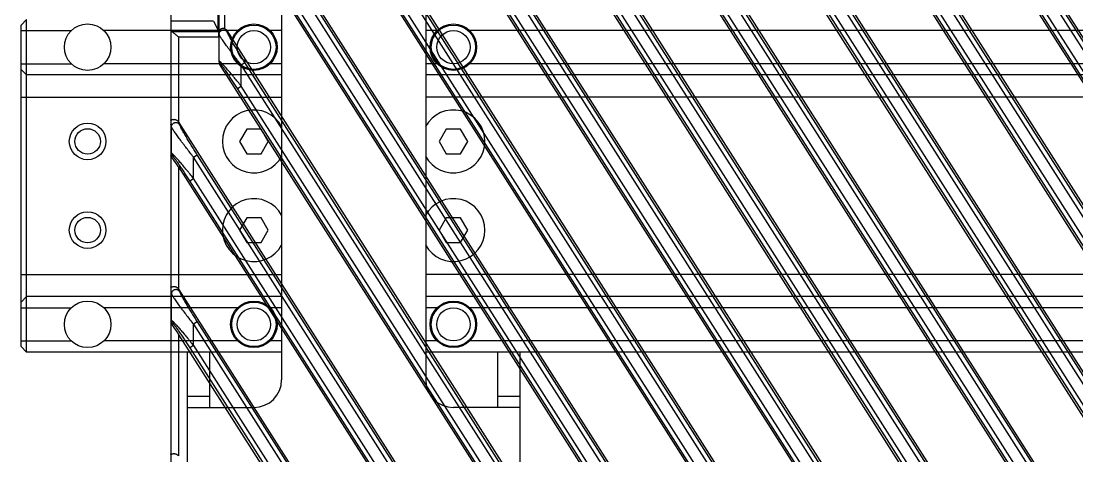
# Model space of a CAD drawing. Header units: millimetres. Extents: x 562 to 17351, y 2396 to 6995.
# Drawn here: x 12125.3 to 12220.6, y 5275.4 to 5314.6 of the extents above; entities that cross this region are included whole.
import ezdxf

# ---------------------------------------------------------------- set-up
doc = ezdxf.new("R2010")
doc.units = ezdxf.units.MM
doc.layers.add('02___PRT_ALL_AXES', color=7, linetype='Continuous')

# ---------------------------------------------------------------- blocks, each defined once
blk = doc.blocks.new('DTGCNV')
at = {"color": 7, "linetype": 'Continuous'}
for p, q in [((12716.618, 5010.197), (12716.618, 4673.197)), ((12858.603, 4673.397), (12721.701, 4888.291)), ((12721.453, 4884.587), (12853.361, 4677.532)), ((12857.049, 4674.749), (12722.979, 4885.195)), ((12857.385, 4674.963), (12723.315, 4885.41)), ((12855.492, 4674.535), (12722.643, 4883.065)), ((12855.828, 4674.749), (12722.979, 4883.279)), ((12846.285, 4677.658), (12721.701, 4873.216)), ((12845.035, 4679.272), (12723.315, 4870.334)), ((12721.453, 4869.511), (12843.757, 4677.532)), ((12844.699, 4679.058), (12722.979, 4870.12)), ((12722.643, 4867.99), (12843.142, 4678.844)), ((12722.979, 4868.204), (12843.478, 4679.058)), ((12717.918, 4859.984), (12834.153, 4677.532)), ((12836.681, 4677.658), (12720.438, 4860.122)), ((12719.178, 4858.354), (12833.538, 4678.844)), ((12719.514, 4858.568), (12833.874, 4679.058)), ((12835.095, 4679.058), (12720.735, 4858.568)), ((12835.431, 4679.272), (12721.071, 4858.782)), ((12827.077, 4677.658), (12717.353, 4849.89)), ((12825.491, 4679.058), (12718.67, 4846.734)), ((12825.827, 4679.272), (12719.006, 4846.948)), ((12717.318, 4845.85), (12824.549, 4677.532)), ((12718.334, 4844.604), (12823.934, 4678.844)), ((12718.67, 4844.818), (12824.27, 4679.058)), ((12817.473, 4677.658), (12717.353, 4834.815)), ((12815.887, 4679.058), (12718.67, 4831.658)), ((12816.223, 4679.272), (12719.006, 4831.873)), ((12717.318, 4830.774), (12814.945, 4677.532)), ((12718.334, 4829.528), (12814.33, 4678.844)), ((12718.67, 4829.742), (12814.666, 4679.058)), ((12810.583, 4673.397), (12717.353, 4819.739)), ((12809.028, 4674.749), (12718.67, 4816.583)), ((12809.364, 4674.963), (12719.006, 4816.797)), ((12717.318, 4815.699), (12807.974, 4673.397)), ((12807.471, 4674.535), (12718.334, 4814.453)), ((12807.807, 4674.749), (12718.67, 4814.667)), ((12720.866, 4807.099), (12720.866, 4767.796)), ((12800.979, 4673.397), (12721.701, 4797.839)), ((12721.453, 4794.134), (12798.37, 4673.397)), ((12799.424, 4674.749), (12722.979, 4794.743)), ((12799.76, 4674.963), (12723.315, 4794.957)), ((12797.867, 4674.535), (12722.643, 4792.613)), ((12798.203, 4674.749), (12722.979, 4792.827)), ((12791.375, 4673.397), (12721.701, 4782.764)), ((12720.953, 4779.882), (12720.953, 4767.622)), ((12790.156, 4674.963), (12723.315, 4779.882)), ((12721.453, 4779.059), (12721.453, 4767.865)), ((12721.453, 4779.059), (12788.766, 4673.397)), ((12789.82, 4674.749), (12722.979, 4779.668)), ((12788.263, 4674.535), (12722.643, 4777.538)), ((12788.599, 4674.749), (12722.979, 4777.752)), ((12720.49, 4768.548), (12716.618, 4768.548)), ((12720.49, 4768.548), (12720.953, 4767.622)), ((12716.656, 4767.622), (12720.953, 4767.622)), ((12720.953, 4767.622), (12720.953, 4767.622)), ((12720.961, 4767.506), (12720.98, 4767.357)), ((12721.716, 4767.571), (12721.701, 4767.688)), ((12781.771, 4673.397), (12721.701, 4767.688)), ((12717.318, 4767.122), (12717.318, 4759.485)), ((12717.318, 4767.122), (12720.965, 4767.122)), ((12720.965, 4767.122), (12720.965, 4764.866)), ((12720.98, 4764.933), (12720.98, 4767.357)), ((12720.98, 4764.933), (12720.965, 4764.866)), ((12721.044, 4764.719), (12721.029, 4764.649)), ((12721.029, 4764.649), (12779.162, 4673.397)), ((12722.979, 4764.592), (12723.315, 4764.806)), ((12722.979, 4762.676), (12722.979, 4764.592)), ((12780.216, 4674.749), (12722.979, 4764.592)), ((12780.552, 4674.963), (12723.315, 4764.806)), ((12722.643, 4762.462), (12722.979, 4762.676)), ((12778.995, 4674.749), (12722.979, 4762.676)), ((12778.659, 4674.535), (12722.643, 4762.462)), ((12716.677, 4759.021), (12716.618, 4759.224)), ((12716.677, 4756.63), (12716.677, 4759.021)), ((12752.356, 4704.494), (12717.353, 4759.438)), ((12717.412, 4759.235), (12717.353, 4759.438)), ((12716.677, 4756.63), (12716.618, 4756.612)), ((12716.631, 4756.384), (12716.74, 4756.415)), ((12718.67, 4756.282), (12719.006, 4756.496)), ((12718.67, 4754.365), (12718.67, 4756.282)), ((12752.048, 4703.888), (12718.67, 4756.282)), ((12752.384, 4704.102), (12719.006, 4756.496)), ((12717.318, 4755.397), (12717.318, 4744.409)), ((12717.318, 4755.397), (12749.379, 4705.071)), ((12718.334, 4754.151), (12718.67, 4754.365)), ((12749.758, 4704.825), (12718.334, 4754.151)), ((12750.094, 4705.039), (12718.67, 4754.365)), ((12716.618, 4744.148), (12716.677, 4743.946)), ((12716.677, 4741.554), (12716.677, 4743.946)), ((12744.66, 4701.5), (12717.353, 4744.362)), ((12717.353, 4744.362), (12717.412, 4744.16)), ((12716.618, 4741.537), (12716.677, 4741.554)), ((12716.631, 4741.308), (12716.74, 4741.34)), ((12719.006, 4741.42), (12718.67, 4741.206)), ((12718.67, 4739.29), (12718.67, 4741.206)), ((12718.67, 4741.206), (12744.43, 4700.77)), ((12719.006, 4741.42), (12744.767, 4700.984)), ((12717.318, 4740.322), (12717.318, 4729.334)), ((12759.954, 4673.397), (12717.318, 4740.322)), ((12718.67, 4739.29), (12718.334, 4739.076)), ((12718.334, 4739.076), (12759.451, 4674.535)), ((12718.67, 4739.29), (12759.787, 4674.749))]:
    blk.add_line(p, q, dxfattribs=at)
for centre, radius, start, end in [((12721.376, 4764.935), 0.396, 180.20796, 212.97411), ((12717.079, 4756.63), 0.402, 180.1282, 212.3718), ((12717.079, 4741.555), 0.402, 180.12821, 212.37179)]:
    blk.add_arc(centre, radius, start, end, dxfattribs=at)
for centre, major_axis, ratio, start_param, end_param in [((12717.318, 4767.633), (0.7, 0), 0.052408, 3.141593, 3.470593), ((12720.952, 4767.122), (0, 0.5), 0.026186, -1.570796, -0.696436), ((12721.366, 4767.467), (-0.052, 0.405), 0.97951, -1.123245, -0.349373), ((12721.366, 4764.867), (0.085, 0.394), 0.992337, -4.49891, -3.92942), ((12717.02, 4759.213), (-0.117, 0.402), 0.954439, -1.274405, -1.134443), ((12717.318, 4755.283), (-0.698, 1.104), 0.046753, -1.496981, -0.118001), ((12717.02, 4744.138), (-0.117, 0.402), 0.954439, -1.274405, -1.134443), ((12717.318, 4740.208), (-0.698, 1.104), 0.046753, -1.496981, -0.118001)]:
    blk.add_ellipse(centre, major_axis=major_axis, ratio=ratio, start_param=start_param, end_param=end_param, dxfattribs=at)
for points, knots in [([(12717.318, 4767.122), (12717.286, 4767.15), (12717.222, 4767.204), (12717.126, 4767.285), (12717.032, 4767.362), (12716.942, 4767.436), (12716.869, 4767.492), (12716.814, 4767.533), (12716.776, 4767.56), (12716.741, 4767.583), (12716.713, 4767.599), (12716.693, 4767.609), (12716.68, 4767.615), (12716.667, 4767.619), (12716.66, 4767.621), (12716.656, 4767.622)], [0, 0, 0, 0, 0.152678, 0.303619, 0.450743, 0.591561, 0.722626, 0.783052, 0.839064, 0.889738, 0.93406, 0.953523, 0.971039, 0.986537, 1, 1, 1, 1]), ([(12720.953, 4767.622), (12720.953, 4767.622), (12720.954, 4767.621), (12720.954, 4767.621), (12720.956, 4767.62), (12720.957, 4767.619), (12720.959, 4767.619), (12720.96, 4767.619)], [0, 0, 0, 0, 0.066209, 0.157985, 0.394508, 0.671959, 1, 1, 1, 1]), ([(12720.957, 4767.622), (12720.957, 4767.621), (12720.957, 4767.621), (12720.958, 4767.619), (12720.959, 4767.617), (12720.959, 4767.616), (12720.959, 4767.615)], [0, 0, 0, 0, 0.167711, 0.388179, 0.668062, 1, 1, 1, 1]), ([(12721.453, 4767.865), (12721.422, 4767.872), (12721.359, 4767.88), (12721.268, 4767.874), (12721.197, 4767.855), (12721.146, 4767.834), (12721.102, 4767.81), (12721.055, 4767.775), (12721.016, 4767.734), (12720.992, 4767.699), (12720.978, 4767.672), (12720.967, 4767.645), (12720.961, 4767.627), (12720.959, 4767.617)], [0, 0, 0, 0, 0.156834, 0.308027, 0.44919, 0.515423, 0.578674, 0.696574, 0.804666, 0.855721, 0.904907, 0.952676, 1, 1, 1, 1]), ([(12720.959, 4767.615), (12720.96, 4767.613), (12720.96, 4767.608), (12720.96, 4767.599), (12720.961, 4767.589), (12720.961, 4767.576), (12720.96, 4767.561), (12720.96, 4767.537), (12720.96, 4767.519), (12720.961, 4767.506)], [0, 0, 0, 0, 0.060347, 0.13986, 0.238437, 0.355663, 0.491062, 0.644058, 1, 1, 1, 1]), ([(12720.98, 4767.357), (12720.98, 4767.378), (12720.984, 4767.42), (12720.999, 4767.481), (12721.025, 4767.539), (12721.059, 4767.592), (12721.102, 4767.639), (12721.152, 4767.679), (12721.207, 4767.711), (12721.267, 4767.734), (12721.33, 4767.747), (12721.394, 4767.75), (12721.458, 4767.743), (12721.52, 4767.726), (12721.578, 4767.7), (12721.631, 4767.665), (12721.678, 4767.622), (12721.704, 4767.588), (12721.716, 4767.571)], [0, 0, 0, 0, 0.061771, 0.123674, 0.185724, 0.247974, 0.310429, 0.373081, 0.435901, 0.498841, 0.561846, 0.62485, 0.687789, 0.750605, 0.813254, 0.8757, 0.937956, 1, 1, 1, 1]), ([(12723.315, 4764.806), (12723.231, 4764.939), (12723.063, 4765.205), (12722.856, 4765.537), (12722.694, 4765.802), (12722.575, 4765.998), (12722.458, 4766.192), (12722.344, 4766.384), (12722.234, 4766.571), (12722.129, 4766.754), (12722.03, 4766.929), (12721.952, 4767.07), (12721.894, 4767.178), (12721.855, 4767.253), (12721.819, 4767.323), (12721.787, 4767.388), (12721.76, 4767.446), (12721.741, 4767.49), (12721.73, 4767.521), (12721.723, 4767.54), (12721.718, 4767.556), (12721.716, 4767.566), (12721.716, 4767.571)], [0, 0, 0, 0, 0.147854, 0.294636, 0.367264, 0.439153, 0.510088, 0.579799, 0.647935, 0.714028, 0.777425, 0.83718, 0.86528, 0.891898, 0.916748, 0.939475, 0.959663, 0.976821, 0.984101, 0.990427, 0.995741, 1, 1, 1, 1]), ([(12722.979, 4764.592), (12722.87, 4764.73), (12722.653, 4765.005), (12722.386, 4765.349), (12722.176, 4765.622), (12722.023, 4765.824), (12721.875, 4766.022), (12721.731, 4766.217), (12721.593, 4766.406), (12721.462, 4766.587), (12721.341, 4766.76), (12721.247, 4766.897), (12721.179, 4767), (12721.133, 4767.07), (12721.092, 4767.135), (12721.057, 4767.194), (12721.027, 4767.246), (12721.007, 4767.285), (12720.995, 4767.313), (12720.988, 4767.329), (12720.983, 4767.344), (12720.981, 4767.353), (12720.98, 4767.357)], [0, 0, 0, 0, 0.154445, 0.30727, 0.382534, 0.456692, 0.529432, 0.600377, 0.669045, 0.734822, 0.796897, 0.854183, 0.880595, 0.905226, 0.927827, 0.94811, 0.965769, 0.980485, 0.986646, 0.991965, 0.996419, 1, 1, 1, 1]), ([(12722.979, 4762.676), (12722.876, 4762.806), (12722.67, 4763.063), (12722.411, 4763.38), (12722.204, 4763.629), (12722.052, 4763.812), (12721.902, 4763.989), (12721.755, 4764.159), (12721.635, 4764.297), (12721.542, 4764.402), (12721.475, 4764.477), (12721.41, 4764.548), (12721.348, 4764.615), (12721.289, 4764.678), (12721.233, 4764.736), (12721.181, 4764.788), (12721.134, 4764.834), (12721.092, 4764.872), (12721.061, 4764.899), (12721.039, 4764.916), (12721.025, 4764.925), (12721.013, 4764.933), (12721.003, 4764.938), (12720.995, 4764.94), (12720.99, 4764.941), (12720.987, 4764.941), (12720.984, 4764.94), (12720.982, 4764.938), (12720.98, 4764.935), (12720.98, 4764.933)], [0, 0, 0, 0, 0.163599, 0.325517, 0.405208, 0.483611, 0.560291, 0.634699, 0.706102, 0.740385, 0.773533, 0.805367, 0.835691, 0.864271, 0.890851, 0.915138, 0.936821, 0.955575, 0.97109, 0.977548, 0.983108, 0.987753, 0.991491, 0.994362, 0.995508, 0.996494, 0.997369, 0.998198, 1, 1, 1, 1]), ([(12722.643, 4762.462), (12722.565, 4762.585), (12722.447, 4762.769), (12722.289, 4763.012), (12722.17, 4763.193), (12722.052, 4763.372), (12721.934, 4763.549), (12721.817, 4763.722), (12721.702, 4763.891), (12721.606, 4764.028), (12721.532, 4764.134), (12721.477, 4764.211), (12721.424, 4764.285), (12721.372, 4764.356), (12721.321, 4764.423), (12721.274, 4764.486), (12721.228, 4764.544), (12721.187, 4764.596), (12721.149, 4764.641), (12721.12, 4764.673), (12721.099, 4764.694), (12721.086, 4764.706), (12721.075, 4764.715), (12721.065, 4764.722), (12721.058, 4764.725), (12721.053, 4764.727), (12721.05, 4764.727), (12721.048, 4764.726), (12721.046, 4764.724), (12721.044, 4764.722), (12721.044, 4764.72), (12721.044, 4764.719)], [0, 0, 0, 0, 0.15694, 0.235083, 0.312792, 0.389889, 0.466133, 0.541222, 0.614757, 0.686184, 0.720877, 0.754726, 0.78758, 0.819246, 0.849499, 0.878053, 0.90457, 0.928641, 0.949798, 0.96753, 0.974953, 0.981338, 0.986644, 0.990849, 0.993984, 0.99519, 0.9962, 0.997085, 0.997946, 0.99889, 1, 1, 1, 1]), ([(12717.318, 4759.485), (12717.303, 4759.503), (12717.269, 4759.537), (12717.21, 4759.58), (12717.147, 4759.613), (12717.082, 4759.637), (12717.017, 4759.652), (12716.954, 4759.66), (12716.895, 4759.661), (12716.84, 4759.656), (12716.797, 4759.649), (12716.766, 4759.642), (12716.739, 4759.636), (12716.714, 4759.628), (12716.69, 4759.621), (12716.676, 4759.617), (12716.662, 4759.613), (12716.651, 4759.612), (12716.64, 4759.612), (12716.632, 4759.615), (12716.625, 4759.621), (12716.621, 4759.63), (12716.619, 4759.641), (12716.618, 4759.649), (12716.618, 4759.654)], [0, 0, 0, 0, 0.092092, 0.18383, 0.274482, 0.363041, 0.448376, 0.529457, 0.605459, 0.675766, 0.739913, 0.769539, 0.797439, 0.847676, 0.869774, 0.889641, 0.907107, 0.922074, 0.934647, 0.945489, 0.956057, 0.968087, 0.982675, 1, 1, 1, 1]), ([(12716.677, 4759.021), (12716.678, 4759.042), (12716.682, 4759.083), (12716.699, 4759.142), (12716.725, 4759.198), (12716.76, 4759.25), (12716.803, 4759.297), (12716.853, 4759.336), (12716.909, 4759.367), (12716.968, 4759.389), (12717.031, 4759.403), (12717.095, 4759.406), (12717.158, 4759.4), (12717.219, 4759.384), (12717.276, 4759.359), (12717.329, 4759.326), (12717.375, 4759.284), (12717.4, 4759.252), (12717.412, 4759.235)], [0, 0, 0, 0, 0.061113, 0.122614, 0.184534, 0.246921, 0.309743, 0.372936, 0.436398, 0.5, 0.563602, 0.627064, 0.690257, 0.753079, 0.815466, 0.877386, 0.938887, 1, 1, 1, 1]), ([(12718.67, 4756.282), (12718.563, 4756.415), (12718.353, 4756.682), (12718.043, 4757.081), (12717.791, 4757.411), (12717.595, 4757.671), (12717.455, 4757.861), (12717.319, 4758.045), (12717.19, 4758.224), (12717.069, 4758.395), (12716.959, 4758.555), (12716.875, 4758.68), (12716.815, 4758.773), (12716.776, 4758.835), (12716.743, 4758.892), (12716.715, 4758.941), (12716.696, 4758.979), (12716.684, 4759.004), (12716.679, 4759.016), (12716.677, 4759.021)], [0, 0, 0, 0, 0.151037, 0.300586, 0.447016, 0.518439, 0.588237, 0.655992, 0.721178, 0.783101, 0.840848, 0.893205, 0.916879, 0.938573, 0.958018, 0.974928, 0.989013, 0.994909, 1, 1, 1, 1]), ([(12719.006, 4756.496), (12718.923, 4756.625), (12718.76, 4756.883), (12718.519, 4757.271), (12718.323, 4757.592), (12718.17, 4757.846), (12718.059, 4758.033), (12717.951, 4758.216), (12717.847, 4758.395), (12717.748, 4758.568), (12717.657, 4758.733), (12717.586, 4758.864), (12717.535, 4758.963), (12717.501, 4759.03), (12717.471, 4759.092), (12717.446, 4759.147), (12717.428, 4759.188), (12717.418, 4759.217), (12717.414, 4759.229), (12717.412, 4759.235)], [0, 0, 0, 0, 0.145071, 0.289149, 0.431131, 0.500908, 0.569567, 0.636803, 0.702211, 0.76523, 0.825074, 0.880596, 0.906233, 0.930094, 0.951832, 0.971044, 0.987264, 0.994099, 1, 1, 1, 1]), ([(12716.618, 4756.382), (12716.618, 4756.383), (12716.618, 4756.385), (12716.619, 4756.386), (12716.62, 4756.388), (12716.622, 4756.388), (12716.624, 4756.388), (12716.626, 4756.387), (12716.628, 4756.386), (12716.63, 4756.385), (12716.631, 4756.384)], [0, 0, 0, 0, 0.134296, 0.239838, 0.325336, 0.408088, 0.50825, 0.637794, 0.80127, 1, 1, 1, 1]), ([(12718.67, 4754.365), (12718.57, 4754.491), (12718.419, 4754.678), (12718.218, 4754.926), (12718.068, 4755.11), (12717.918, 4755.29), (12717.77, 4755.468), (12717.624, 4755.64), (12717.481, 4755.807), (12717.342, 4755.967), (12717.209, 4756.118), (12717.102, 4756.236), (12717.021, 4756.323), (12716.964, 4756.383), (12716.911, 4756.438), (12716.862, 4756.487), (12716.817, 4756.53), (12716.777, 4756.566), (12716.747, 4756.591), (12716.727, 4756.607), (12716.713, 4756.616), (12716.702, 4756.623), (12716.692, 4756.627), (12716.684, 4756.63), (12716.679, 4756.63), (12716.677, 4756.63)], [0, 0, 0, 0, 0.159125, 0.238223, 0.316727, 0.394381, 0.470878, 0.545834, 0.61877, 0.689065, 0.755896, 0.818173, 0.847169, 0.874456, 0.899785, 0.922889, 0.943475, 0.96125, 0.975933, 0.982041, 0.987297, 0.991693, 0.995234, 0.997964, 1, 1, 1, 1]), ([(12718.334, 4754.151), (12718.257, 4754.271), (12718.143, 4754.449), (12717.989, 4754.686), (12717.874, 4754.862), (12717.759, 4755.037), (12717.644, 4755.209), (12717.53, 4755.378), (12717.418, 4755.543), (12717.307, 4755.702), (12717.199, 4755.855), (12717.112, 4755.977), (12717.044, 4756.07), (12716.996, 4756.134), (12716.95, 4756.194), (12716.907, 4756.248), (12716.867, 4756.297), (12716.836, 4756.333), (12716.814, 4756.358), (12716.799, 4756.374), (12716.785, 4756.387), (12716.773, 4756.398), (12716.762, 4756.407), (12716.754, 4756.412), (12716.749, 4756.414), (12716.745, 4756.416), (12716.741, 4756.416), (12716.74, 4756.415)], [0, 0, 0, 0, 0.153079, 0.229318, 0.305164, 0.380451, 0.454965, 0.528436, 0.600519, 0.670738, 0.738434, 0.802663, 0.833068, 0.862042, 0.889307, 0.914531, 0.937321, 0.957232, 0.96596, 0.973791, 0.980669, 0.986547, 0.991394, 0.995199, 0.996723, 0.998012, 1, 1, 1, 1]), ([(12717.318, 4744.409), (12717.303, 4744.428), (12717.269, 4744.462), (12717.21, 4744.504), (12717.147, 4744.538), (12717.082, 4744.562), (12717.017, 4744.577), (12716.954, 4744.584), (12716.895, 4744.585), (12716.84, 4744.581), (12716.797, 4744.574), (12716.766, 4744.567), (12716.739, 4744.56), (12716.714, 4744.553), (12716.69, 4744.546), (12716.676, 4744.541), (12716.662, 4744.538), (12716.651, 4744.536), (12716.64, 4744.536), (12716.632, 4744.539), (12716.625, 4744.545), (12716.621, 4744.554), (12716.619, 4744.566), (12716.618, 4744.574), (12716.618, 4744.578)], [0, 0, 0, 0, 0.092092, 0.18383, 0.274482, 0.363041, 0.448376, 0.529457, 0.605459, 0.675766, 0.739913, 0.769539, 0.797439, 0.847676, 0.869774, 0.889641, 0.907107, 0.922074, 0.934647, 0.945489, 0.956057, 0.968087, 0.982675, 1, 1, 1, 1]), ([(12717.412, 4744.16), (12717.4, 4744.177), (12717.375, 4744.209), (12717.329, 4744.25), (12717.276, 4744.284), (12717.219, 4744.309), (12717.158, 4744.324), (12717.095, 4744.331), (12717.031, 4744.327), (12716.968, 4744.314), (12716.909, 4744.292), (12716.853, 4744.26), (12716.803, 4744.221), (12716.76, 4744.175), (12716.725, 4744.123), (12716.699, 4744.067), (12716.682, 4744.007), (12716.678, 4743.966), (12716.677, 4743.946)], [0, 0, 0, 0, 0.061114, 0.122614, 0.184534, 0.246921, 0.309743, 0.372937, 0.436398, 0.5, 0.563602, 0.627063, 0.690257, 0.753079, 0.815466, 0.877386, 0.938886, 1, 1, 1, 1]), ([(12716.677, 4743.946), (12716.679, 4743.94), (12716.684, 4743.929), (12716.696, 4743.903), (12716.715, 4743.866), (12716.743, 4743.816), (12716.776, 4743.76), (12716.815, 4743.698), (12716.875, 4743.605), (12716.959, 4743.479), (12717.069, 4743.319), (12717.19, 4743.149), (12717.319, 4742.97), (12717.455, 4742.785), (12717.595, 4742.596), (12717.791, 4742.336), (12718.043, 4742.005), (12718.353, 4741.606), (12718.563, 4741.34), (12718.67, 4741.206)], [0, 0, 0, 0, 0.00509, 0.010986, 0.025069, 0.041978, 0.061422, 0.083117, 0.106791, 0.15915, 0.216898, 0.278823, 0.34401, 0.411766, 0.481566, 0.552988, 0.699417, 0.848964, 1, 1, 1, 1]), ([(12717.412, 4744.16), (12717.414, 4744.154), (12717.418, 4744.141), (12717.428, 4744.112), (12717.446, 4744.071), (12717.471, 4744.016), (12717.501, 4743.955), (12717.535, 4743.887), (12717.586, 4743.789), (12717.657, 4743.658), (12717.748, 4743.493), (12717.847, 4743.32), (12717.951, 4743.141), (12718.059, 4742.957), (12718.17, 4742.77), (12718.323, 4742.516), (12718.519, 4742.195), (12718.76, 4741.808), (12718.923, 4741.55), (12719.006, 4741.42)], [0, 0, 0, 0, 0.005901, 0.012735, 0.028952, 0.048163, 0.069902, 0.093761, 0.1194, 0.174923, 0.234768, 0.297789, 0.363198, 0.430435, 0.499095, 0.568871, 0.710853, 0.85493, 1, 1, 1, 1]), ([(12716.618, 4741.307), (12716.618, 4741.308), (12716.618, 4741.309), (12716.619, 4741.311), (12716.62, 4741.312), (12716.622, 4741.313), (12716.624, 4741.313), (12716.626, 4741.312), (12716.628, 4741.31), (12716.63, 4741.309), (12716.631, 4741.308)], [0, 0, 0, 0, 0.134296, 0.239838, 0.325336, 0.408088, 0.50825, 0.637794, 0.80127, 1, 1, 1, 1]), ([(12716.677, 4741.554), (12716.679, 4741.555), (12716.684, 4741.554), (12716.692, 4741.552), (12716.702, 4741.547), (12716.713, 4741.541), (12716.727, 4741.532), (12716.747, 4741.516), (12716.777, 4741.491), (12716.817, 4741.455), (12716.862, 4741.412), (12716.911, 4741.363), (12716.964, 4741.308), (12717.021, 4741.248), (12717.102, 4741.161), (12717.209, 4741.042), (12717.342, 4740.892), (12717.481, 4740.732), (12717.624, 4740.565), (12717.77, 4740.392), (12717.918, 4740.215), (12718.068, 4740.034), (12718.218, 4739.851), (12718.419, 4739.603), (12718.57, 4739.416), (12718.67, 4739.29)], [0, 0, 0, 0, 0.002036, 0.004765, 0.008306, 0.012701, 0.017956, 0.024063, 0.038745, 0.05652, 0.077106, 0.100208, 0.125538, 0.152825, 0.181822, 0.244102, 0.310933, 0.381227, 0.454167, 0.529124, 0.605619, 0.683271, 0.76177, 0.840872, 1, 1, 1, 1]), ([(12716.74, 4741.34), (12716.741, 4741.341), (12716.745, 4741.34), (12716.749, 4741.339), (12716.754, 4741.336), (12716.762, 4741.331), (12716.773, 4741.323), (12716.785, 4741.312), (12716.799, 4741.299), (12716.814, 4741.283), (12716.836, 4741.258), (12716.867, 4741.222), (12716.907, 4741.173), (12716.95, 4741.118), (12716.996, 4741.058), (12717.044, 4740.994), (12717.112, 4740.902), (12717.199, 4740.78), (12717.307, 4740.627), (12717.418, 4740.467), (12717.53, 4740.302), (12717.644, 4740.133), (12717.759, 4739.961), (12717.874, 4739.787), (12717.989, 4739.611), (12718.143, 4739.374), (12718.257, 4739.195), (12718.334, 4739.076)], [0, 0, 0, 0, 0.001988, 0.003277, 0.004801, 0.008605, 0.013451, 0.019328, 0.026206, 0.034036, 0.042764, 0.062675, 0.085465, 0.110691, 0.137955, 0.166932, 0.197336, 0.261568, 0.329268, 0.399486, 0.471568, 0.545042, 0.619552, 0.694837, 0.77068, 0.84692, 1, 1, 1, 1]), ([(12717.318, 4729.334), (12717.303, 4729.352), (12717.269, 4729.387), (12717.21, 4729.429), (12717.147, 4729.462), (12717.082, 4729.486), (12717.017, 4729.502), (12716.954, 4729.509), (12716.895, 4729.51), (12716.84, 4729.506), (12716.797, 4729.499), (12716.766, 4729.492), (12716.739, 4729.485), (12716.714, 4729.477), (12716.69, 4729.47), (12716.676, 4729.466), (12716.662, 4729.463), (12716.651, 4729.461), (12716.64, 4729.461), (12716.632, 4729.464), (12716.625, 4729.47), (12716.621, 4729.479), (12716.619, 4729.49), (12716.618, 4729.499), (12716.618, 4729.503)], [0, 0, 0, 0, 0.092092, 0.18383, 0.274482, 0.363041, 0.448376, 0.529457, 0.605459, 0.675766, 0.739913, 0.769539, 0.797439, 0.847676, 0.869774, 0.889641, 0.907107, 0.922074, 0.934647, 0.945489, 0.956057, 0.968087, 0.982675, 1, 1, 1, 1])]:
    blk.add_open_spline(points, degree=3, knots=knots, dxfattribs=at)
blk = doc.blocks.new('*U61')
blk.add_blockref('DTGCNV', (-13016.618, -4845.197))
blk = doc.blocks.new('*U62')
at = {"color": 0, "linetype": 'ByBlock', "lineweight": -2, "transparency": 16777216}
blk.add_blockref('*U61', (0, 1350), dxfattribs=at)
blk = doc.blocks.new('rygdvx')
at = {"color": 114, "linetype": 'Continuous', "true_color": 0x139b48}
for p, q in [((13664.058, 11061.085), (13664.058, 11026.085)), ((13677.058, 11061.085), (13677.058, 11026.085)), ((13640.558, 11058.085), (13641.058, 11058.585)), ((13640.558, 11029.085), (13640.558, 11058.085)), ((13641.058, 11028.585), (13641.058, 11058.585)), ((13640.558, 11057.585), (13645.088, 11057.585)), ((13664.058, 11057.585), (13663.028, 11057.585)), ((13678.088, 11057.585), (13677.058, 11057.585)), ((13640.558, 11054.585), (13645.088, 11054.585)), ((13640.558, 11054.085), (13641.058, 11053.585)), ((13664.058, 11054.585), (13663.028, 11054.585)), ((13678.088, 11054.585), (13677.058, 11054.585)), ((13664.058, 11053.585), (13641.058, 11053.585)), ((14231.058, 11053.585), (13677.058, 11053.585)), ((13640.558, 11051.585), (13664.058, 11051.585)), ((14231.058, 11051.585), (13677.058, 11051.585)), ((13660.913, 11048.702), (13660.268, 11047.585)), ((13662.203, 11048.702), (13660.913, 11048.702)), ((13662.848, 11047.585), (13662.203, 11048.702)), ((13678.913, 11048.702), (13678.268, 11047.585)), ((13680.203, 11048.702), (13678.913, 11048.702)), ((13680.848, 11047.585), (13680.203, 11048.702)), ((13660.268, 11047.585), (13660.913, 11046.468)), ((13662.203, 11046.468), (13662.848, 11047.585)), ((13678.268, 11047.585), (13678.913, 11046.468)), ((13680.203, 11046.468), (13680.848, 11047.585)), ((13660.913, 11046.468), (13662.203, 11046.468)), ((13678.913, 11046.468), (13680.203, 11046.468)), ((13660.913, 11040.702), (13660.268, 11039.585)), ((13662.203, 11040.702), (13660.913, 11040.702)), ((13662.848, 11039.585), (13662.203, 11040.702)), ((13678.913, 11040.702), (13678.268, 11039.585)), ((13680.203, 11040.702), (13678.913, 11040.702)), ((13680.848, 11039.585), (13680.203, 11040.702)), ((13660.268, 11039.585), (13660.913, 11038.468)), ((13662.203, 11038.468), (13662.848, 11039.585)), ((13678.268, 11039.585), (13678.913, 11038.468)), ((13680.203, 11038.468), (13680.848, 11039.585)), ((13660.913, 11038.468), (13662.203, 11038.468)), ((13678.913, 11038.468), (13680.203, 11038.468)), ((13640.558, 11035.585), (13664.058, 11035.585)), ((14231.058, 11035.585), (13677.058, 11035.585)), ((13640.558, 11033.085), (13641.058, 11033.585)), ((13664.058, 11033.585), (13641.058, 11033.585)), ((14231.058, 11033.585), (13677.058, 11033.585)), ((13640.558, 11032.585), (13645.088, 11032.585)), ((13664.058, 11032.585), (13663.028, 11032.585)), ((13678.088, 11032.585), (13677.058, 11032.585)), ((13640.558, 11029.585), (13645.088, 11029.585)), ((13664.058, 11029.585), (13663.028, 11029.585)), ((13678.088, 11029.585), (13677.058, 11029.585)), ((13640.558, 11029.085), (13641.058, 11028.585)), ((13664.058, 11028.585), (13641.058, 11028.585)), ((13655.558, 10963.11), (13655.558, 11028.585)), ((13657.558, 11028.585), (13657.558, 11023.585)), ((14231.058, 11028.585), (13677.058, 11028.585)), ((13683.558, 11023.585), (13683.558, 11028.585)), ((13685.558, 11028.585), (13685.558, 10963.11)), ((13657.558, 11024.585), (13655.558, 11024.585)), ((13685.558, 11024.585), (13683.558, 11024.585)), ((13655.558, 11023.585), (13661.558, 11023.585)), ((13685.558, 11023.585), (13679.558, 11023.585))]:
    blk.add_line(p, q, dxfattribs=at)
for centre, radius in [((13661.558, 11056.085), 2), ((13679.558, 11056.085), 2), ((13661.558, 11056.085), 1.5), ((13679.558, 11056.085), 1.5), ((13646.558, 11047.585), 1.65), ((13646.558, 11047.585), 1.15), ((13646.558, 11039.585), 1.65), ((13646.558, 11039.585), 1.15), ((13661.558, 11031.085), 2), ((13679.558, 11031.085), 2), ((13661.558, 11031.085), 1.5), ((13679.558, 11031.085), 1.5)]:
    blk.add_circle(centre, radius, dxfattribs=at)
for centre, start, end in [((13661.558, 11026.085), 270, 0), ((13679.558, 11026.085), 180, 270)]:
    blk.add_arc(centre, 2.5, start, end, dxfattribs=at)
at = {"layer": '02___PRT_ALL_AXES', "color": 114, "linetype": 'Continuous', "true_color": 0x139b48}
for p, q in [((13660.088, 11057.585), (13648.028, 11057.585)), ((14227.088, 11057.585), (13681.028, 11057.585)), ((13660.088, 11054.585), (13648.028, 11054.585)), ((14227.088, 11054.585), (13681.028, 11054.585)), ((13660.088, 11032.585), (13648.028, 11032.585)), ((14227.088, 11032.585), (13681.028, 11032.585)), ((13660.088, 11029.585), (13648.028, 11029.585)), ((14227.088, 11029.585), (13681.028, 11029.585))]:
    blk.add_line(p, q, dxfattribs=at)
for centre in [(13646.558, 11056.085), (13661.558, 11056.085), (13679.558, 11056.085), (13646.558, 11031.085), (13661.558, 11031.085), (13679.558, 11031.085)]:
    blk.add_circle(centre, 2.1, dxfattribs=at)
for centre, start, end in [((13661.558, 11047.585), 28.08421, 331.91579), ((13679.558, 11047.585), 208.08421, 151.91579), ((13661.558, 11039.585), 28.08421, 331.91579), ((13679.558, 11039.585), 208.08421, 151.91579)]:
    blk.add_arc(centre, 2.84, start, end, dxfattribs=at)
blk = doc.blocks.new('*U139')
blk.add_blockref('rygdvx', (-13946.558, -11136.347))
blk = doc.blocks.new('*U141')
at = {"color": 0, "linetype": 'ByBlock', "lineweight": -2, "transparency": 16777216}
blk.add_blockref('*U139', (0, 0), dxfattribs=at)

msp = doc.modelspace()

# ---------------------------------------------------------------- block references
for name, p in [('*U141', (12431.316, 5392.479)), ('*U62', (12438.816, 4041.217))]:
    msp.add_blockref(name, p)

doc.saveas('drawing.dxf')
